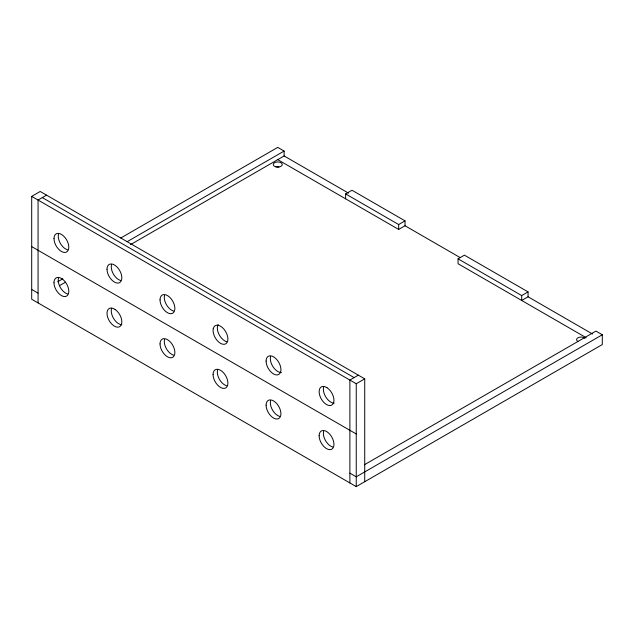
<?xml version="1.0" encoding="UTF-8"?>
<svg xmlns="http://www.w3.org/2000/svg" width="634" height="634" viewBox="0 0 634 634"><rect width="100%" height="100%" fill="white"/><g stroke="black" fill="none" stroke-linecap="round" stroke-linejoin="round"><path stroke-width="0.95" d="M364.368 464.777L595.936 331.083L602.3 334.76L602.3 344.555L356.245 486.619L31.7 299.24L31.7 196.374L40.188 191.468L364.724 378.847L364.724 481.713M46.551 195.145L38.064 200.043L38.064 302.917M120.809 238.004L277.755 147.381L284.119 151.058L284.119 155.956L130.493 244.653M57.702 281.781L62.845 278.809M127.172 241.673L284.119 151.058M59.43 285.68L65.421 282.225M345.633 198.822L345.633 193.925L351.997 190.248L405.031 220.862L405.031 225.759L460.181 257.602M345.633 193.925L398.667 224.539L405.031 220.862M277.755 159.633L398.667 229.437L405.031 225.759M586.181 337.7L458.057 263.728L458.057 258.831L464.421 255.153L528.059 291.894L528.059 296.791L592.544 334.023M358.361 375.169L349.881 380.067L349.881 482.942M31.7 196.374L356.245 383.744L364.724 378.847M458.057 258.831L521.695 295.571L528.059 291.894M528.059 296.791L521.695 300.468L521.695 295.571M602.3 334.76L356.245 476.816L349.881 473.146M284.119 155.956L348.605 193.188M42.304 197.594L354.121 377.618M31.7 246.602L356.245 433.973M31.7 289.445L38.064 293.122M398.667 224.539L398.667 229.437M356.245 383.744L356.245 486.619M226.647 385.789A10.501 6.063 60 0 1 217.557 370.034M281.472 372.491A10.501 6.063 60 0 1 273.238 367.118A10.501 6.063 60 0 1 270.583 356.562M173.621 311.08A10.501 6.063 60 0 1 164.531 295.333M120.587 280.466A10.501 6.063 60 0 1 111.497 264.719M67.561 293.938A10.501 6.063 60 0 1 58.471 278.183M173.621 355.167A10.501 6.063 60 0 1 164.531 339.42M334.158 403.121A10.501 6.063 60 0 1 332.327 402.812L330.393 401.877A10.501 6.063 60 0 1 323.522 391.123L323.372 388.808A10.501 6.063 60 0 1 323.728 386.811M279.681 416.403A10.501 6.063 60 0 1 270.583 400.656M332.707 447.018A10.501 6.063 60 0 1 323.617 431.271M67.553 249.82A10.461 6.039 60 0 1 58.494 234.12M226.924 341.766A10.501 6.063 60 0 1 225.015 341.044L223.089 339.721A10.501 6.063 60 0 1 217.311 328.357L217.486 326.233A10.501 6.063 60 0 1 218.159 324.521M121.823 324.743A10.501 6.063 60 0 1 119.977 324.354L118.043 323.34A10.501 6.063 60 0 1 111.362 312.451L111.275 310.169A10.501 6.063 60 0 1 111.687 308.219M276.59 166.916A4.501 2.599 0 0 1 278.92 166.916M577.907 341.496A4.501 2.599 0 0 1 578.351 337.597A4.501 2.599 0 0 1 584.984 338.358M213.246 328.681L213.064 330.805A10.501 6.063 60 0 0 218.849 342.17L220.775 343.493A10.501 6.063 60 0 0 227.725 340.83L227.907 338.707A10.501 6.063 60 0 0 222.13 327.342L220.196 326.027A10.501 6.063 60 0 0 213.246 328.681M326.938 387.651L325.004 386.716A10.501 6.063 60 0 0 319.132 391.257L319.282 393.571A10.501 6.063 60 0 0 326.153 404.326L328.087 405.269A10.501 6.063 60 0 0 333.959 400.72L333.809 398.406A10.501 6.063 60 0 0 326.938 387.651M115.055 309.432L113.121 308.417A10.501 6.063 60 0 0 107.027 312.617L107.114 314.9A10.501 6.063 60 0 0 113.795 325.789L115.737 326.803A10.501 6.063 60 0 0 121.823 322.611L121.736 320.321A10.501 6.063 60 0 0 115.055 309.432M213.064 374.559A10.501 6.063 60 0 0 224.198 388.412A10.501 6.063 60 0 0 224.198 373.561A10.501 6.063 60 0 0 213.064 374.559M160.03 343.945A10.501 6.063 60 0 0 171.172 357.798A10.501 6.063 60 0 0 171.172 342.946A10.501 6.063 60 0 0 160.03 343.945M266.09 405.174A10.501 6.063 60 0 0 277.224 419.026A10.501 6.063 60 0 0 277.224 404.183A10.501 6.063 60 0 0 266.09 405.174M319.124 435.788A10.501 6.063 60 0 0 330.259 449.649A10.501 6.063 60 0 0 330.259 434.797A10.501 6.063 60 0 0 319.124 435.788M53.969 282.709A10.501 6.063 60 0 0 65.112 296.561A10.501 6.063 60 0 0 65.112 281.718A10.501 6.063 60 0 0 53.969 282.709M107.003 269.236A10.501 6.063 60 0 0 118.138 283.089A10.501 6.063 60 0 0 118.138 268.245A10.501 6.063 60 0 0 107.003 269.236M160.03 299.85A10.501 6.063 60 0 0 171.172 313.711A10.501 6.063 60 0 0 171.172 298.86A10.501 6.063 60 0 0 160.03 299.85M266.09 361.087A10.501 6.063 60 0 0 277.224 374.94A10.501 6.063 60 0 0 277.224 360.088A10.501 6.063 60 0 0 266.09 361.087M54.001 238.638A10.461 6.039 60 0 0 65.096 252.443A10.461 6.039 60 0 0 65.096 237.647A10.461 6.039 60 0 0 54.001 238.638M275.505 166.782A4.501 2.599 0 0 0 282.257 164.531A4.501 2.599 0 0 0 275.505 162.28A4.501 2.599 0 0 0 275.505 166.782"/></g></svg>
